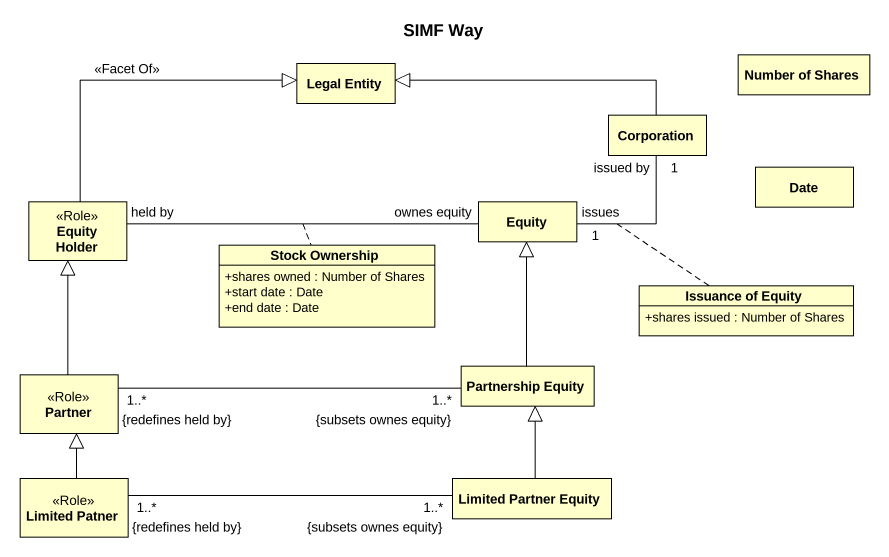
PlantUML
@startuml
title SIMF Way
hide circle
hide empty members
skinparam classAttributeIconSize 0
class "Legal Entity" as Legal_Entity
class "Number of Shares" as Number_of_Shares
class Corporation
class "Equity Holder" as Equity_Holder <<Role>>
class Equity
class Date
class "Stock Ownership" as Stock_Ownership {
  +shares owned : Number of Shares
  +start date : Date
  +end date : Date
}
class "Issuance of Equity" as Issuance_of_Equity {
  +shares issued : Number of Shares
}
class "Partnership Equity" as Partnership_Equity
class Partner <<Role>>
class "Limited Patner" as Limited_Patner <<Role>>
class "Limited Partner Equity" as Limited_Partner_Equity
Corporation -left-|> Legal_Entity
Equity_Holder -right-|> Legal_Entity : <<Facet Of>>
Equity_Holder "held by" -right- "ownes equity" Equity
(Equity_Holder, Equity) .. Stock_Ownership
Equity "issues\n1" -up- "issued by\n1" Corporation
(Equity, Corporation) .. Issuance_of_Equity
Partnership_Equity -up-|> Equity
Partner -up-|> Equity_Holder
Partner "{redefines held by}\n1..*" -right- "{subsets ownes equity}\n1..*" Partnership_Equity
Limited_Patner -up-|> Partner
Limited_Patner "{redefines held by}\n1..*" -right- "{subsets ownes equity}\n1..*" Limited_Partner_Equity
Limited_Partner_Equity -up-|> Partnership_Equity
@enduml
